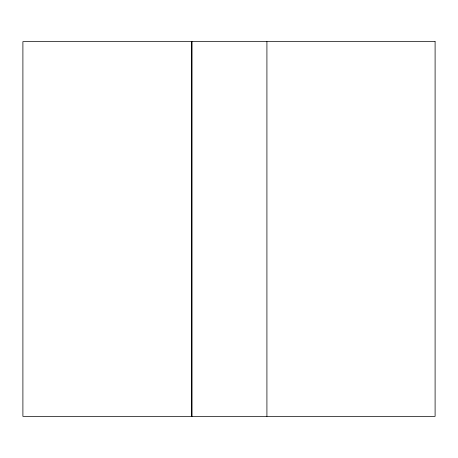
<?xml version="1.0" encoding="UTF-8"?>
<svg xmlns="http://www.w3.org/2000/svg" width="458" height="458" viewBox="0 0 458 458"><rect width="100%" height="100%" fill="white"/><g stroke="black" fill="none" stroke-linecap="round" stroke-linejoin="round"><path stroke-width="0.69" d="M266.917 41.638L266.917 416.362M192.039 41.638L192.039 416.362M191.639 41.638L191.639 416.362M435.1 41.638L22.9 41.638L22.9 416.362L435.1 416.362L435.1 41.638"/></g></svg>
